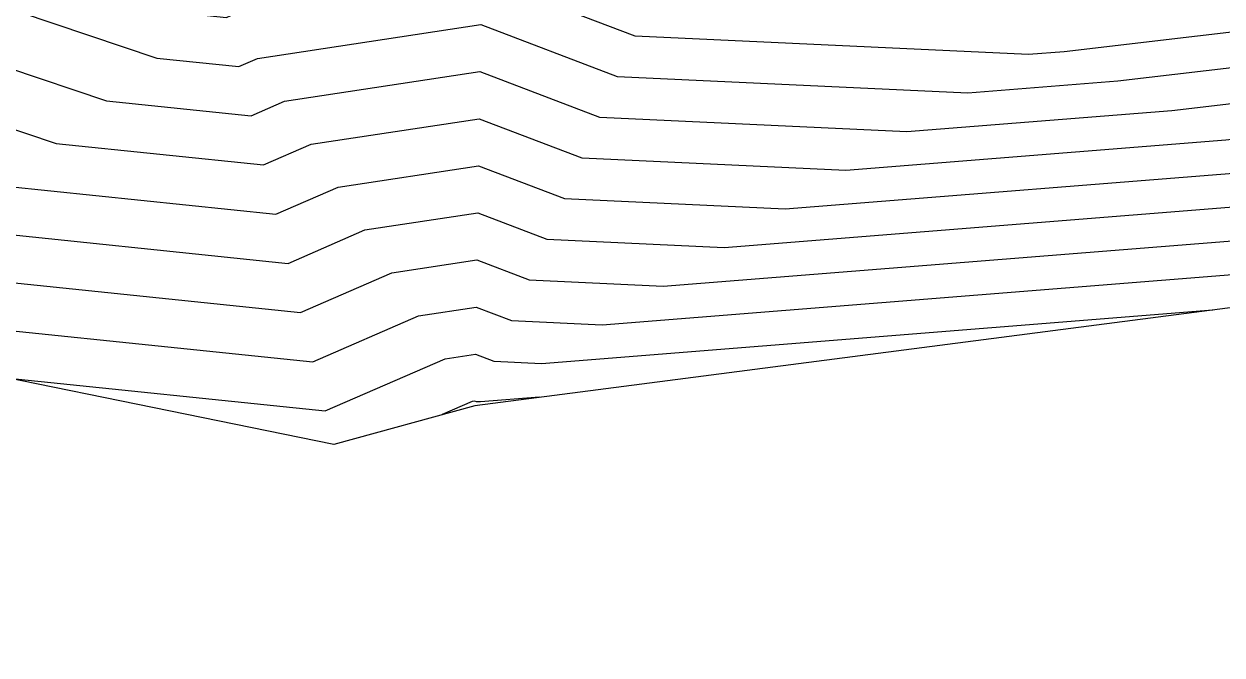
# Model space of a CAD drawing. Header units: metres. Extents: x 483462 to 484492, y 8428718 to 8429266.
# Drawn here: x 484053.9 to 484121.1, y 8428782.4 to 8428817.8 of the extents above; entities that cross this region are included whole.
import ezdxf

# ---------------------------------------------------------------- set-up
doc = ezdxf.new("R2010")
doc.units = ezdxf.units.M
for name, color, linetype in [('C-TINN-BNDY', 110, 'Continuous'), ('C-TOPO-MAJR', 9, 'Continuous'), ('C-TOPO-MINR', 8, 'Continuous')]:
    doc.layers.add(name, color=color, linetype=linetype)

msp = doc.modelspace()

# ---------------------------------------------------------------- linework, layer by layer
at = {"layer": 'C-TINN-BNDY', "color": 110, "linetype": 'Continuous', "lineweight": -3, "flags": 128}
msp.add_lwpolyline([(484356.011, 8428717.652), (484316.508, 8428764.559), (484253.206, 8428791.702), (484187.12, 8428782.998), (484135.288, 8428803.636), (484079.215, 8428796.364), (484071.31, 8428794.188), (484042.706, 8428800.02), (483993.83, 8428866.564), (483819.354, 8428977.94)], dxfattribs=at)
at = {"layer": 'C-TOPO-MAJR', "color": 9, "linetype": 'Continuous', "lineweight": -3, "flags": 128}
for points, elevation in [([(484019.752, 8428831.271), (484035.024, 8428814.694), (484052.905, 8428808.67), (484068.061, 8428807.103), (484071.551, 8428808.622), (484079.428, 8428809.816), (484084.246, 8428807.982), (484084.254, 8428807.983), (484084.255, 8428807.983), (484096.626, 8428807.403), (484124.37, 8428809.61), (484135.021, 8428810.86), (484145.441, 8428809.121), (484158.924, 8428794.225)], 1210), ([(484082.848, 8428796.835), (484079.543, 8428796.572), (484079.31, 8428796.583), (484079.308, 8428796.582), (484079.308, 8428796.582), (484079.218, 8428796.616), (484079.071, 8428796.594), (484077.393, 8428795.863), (484077.379, 8428795.859)], 1220)]:
    msp.add_lwpolyline(points, dxfattribs=dict(at, elevation=elevation))
at = {"layer": 'C-TOPO-MINR', "color": 8, "linetype": 'Continuous', "lineweight": -3, "flags": 128}
for points, elevation in [([(483994.334, 8428865.877), (484026.517, 8428830.945), (484064.199, 8428818.248), (484065.285, 8428818.136), (484065.535, 8428818.245), (484079.596, 8428820.375), (484088.197, 8428817.102), (484088.212, 8428817.103), (484088.212, 8428817.103), (484110.292, 8428816.067), (484112.281, 8428816.225), (484134.726, 8428818.86), (484156.684, 8428815.196), (484185.099, 8428783.803)], 1202), ([(484000.689, 8428857.226), (484028.643, 8428826.882), (484061.375, 8428815.854), (484065.979, 8428815.378), (484067.039, 8428815.839), (484079.554, 8428817.735), (484087.21, 8428814.822), (484087.222, 8428814.823), (484087.223, 8428814.823), (484106.876, 8428813.901), (484115.303, 8428814.571), (484134.8, 8428816.86), (484153.873, 8428813.677), (484178.556, 8428786.408)], 1204), ([(484007.043, 8428848.574), (484030.77, 8428822.82), (484058.552, 8428813.459), (484066.673, 8428812.619), (484068.543, 8428813.434), (484079.512, 8428815.095), (484086.222, 8428812.542), (484086.233, 8428812.543), (484086.234, 8428812.543), (484103.459, 8428811.735), (484118.326, 8428812.918), (484134.874, 8428814.86), (484151.062, 8428812.159), (484172.012, 8428789.014)], 1206), ([(484013.398, 8428839.923), (484032.897, 8428818.757), (484055.728, 8428811.064), (484067.367, 8428809.861), (484070.047, 8428811.028), (484079.47, 8428812.455), (484085.234, 8428810.262), (484085.244, 8428810.263), (484085.245, 8428810.263), (484100.043, 8428809.569), (484121.348, 8428811.264), (484134.947, 8428812.86), (484148.252, 8428810.64), (484165.468, 8428791.619)], 1208), ([(484026.107, 8428822.619), (484037.151, 8428810.632), (484050.081, 8428806.275), (484068.755, 8428804.345), (484073.055, 8428806.217), (484079.386, 8428807.176), (484083.259, 8428805.702), (484083.265, 8428805.702), (484083.266, 8428805.703), (484093.209, 8428805.237), (484127.393, 8428807.956), (484135.095, 8428808.86), (484142.63, 8428807.603), (484152.381, 8428796.83)], 1212), ([(484032.462, 8428813.968), (484039.277, 8428806.569), (484047.258, 8428803.881), (484069.449, 8428801.586), (484074.559, 8428803.811), (484079.344, 8428804.536), (484082.271, 8428803.422), (484082.276, 8428803.422), (484082.277, 8428803.423), (484089.793, 8428803.071), (484130.415, 8428806.302), (484135.169, 8428806.86), (484139.819, 8428806.084), (484145.837, 8428799.436)], 1214), ([(484038.816, 8428805.316), (484041.404, 8428802.507), (484044.434, 8428801.486), (484070.143, 8428798.828), (484076.063, 8428801.405), (484079.302, 8428801.896), (484081.283, 8428801.142), (484081.287, 8428801.142), (484081.288, 8428801.143), (484086.376, 8428800.904), (484133.437, 8428804.648), (484135.242, 8428804.86), (484137.008, 8428804.566), (484139.293, 8428802.041)], 1216), ([(484053.074, 8428797.906), (484070.836, 8428796.07), (484077.567, 8428799), (484079.26, 8428799.256), (484080.296, 8428798.862), (484080.297, 8428798.862), (484080.299, 8428798.863), (484082.96, 8428798.738), (484120.633, 8428801.735)], 1218)]:
    msp.add_lwpolyline(points, dxfattribs=dict(at, elevation=elevation))

doc.saveas('drawing.dxf')
